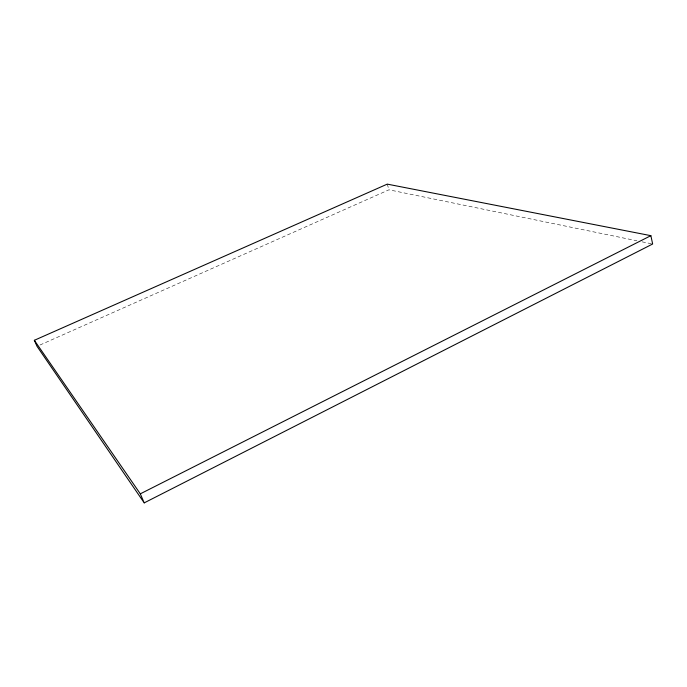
<?xml version="1.0" encoding="UTF-8"?>
<svg xmlns="http://www.w3.org/2000/svg" width="687" height="687" viewBox="0 0 687 687"><rect width="100%" height="100%" fill="white"/><g stroke="black" fill="none" stroke-linecap="round" stroke-linejoin="round"><path stroke-width="0.52" stroke-dasharray="3.44 2.58" d="M39.983 345.02L388.962 189.81L636.892 240.768M642.147 241.85L652.65 244.005M387.262 184.125L388.962 189.81"/><path stroke-width="1.03" d="M144.21 502.875L652.65 244.005L650.872 235.667L387.262 184.125L34.35 340.297L37.038 346.325L144.21 502.875L140.311 493.841L34.35 340.297M140.311 493.841L650.872 235.667"/></g></svg>
